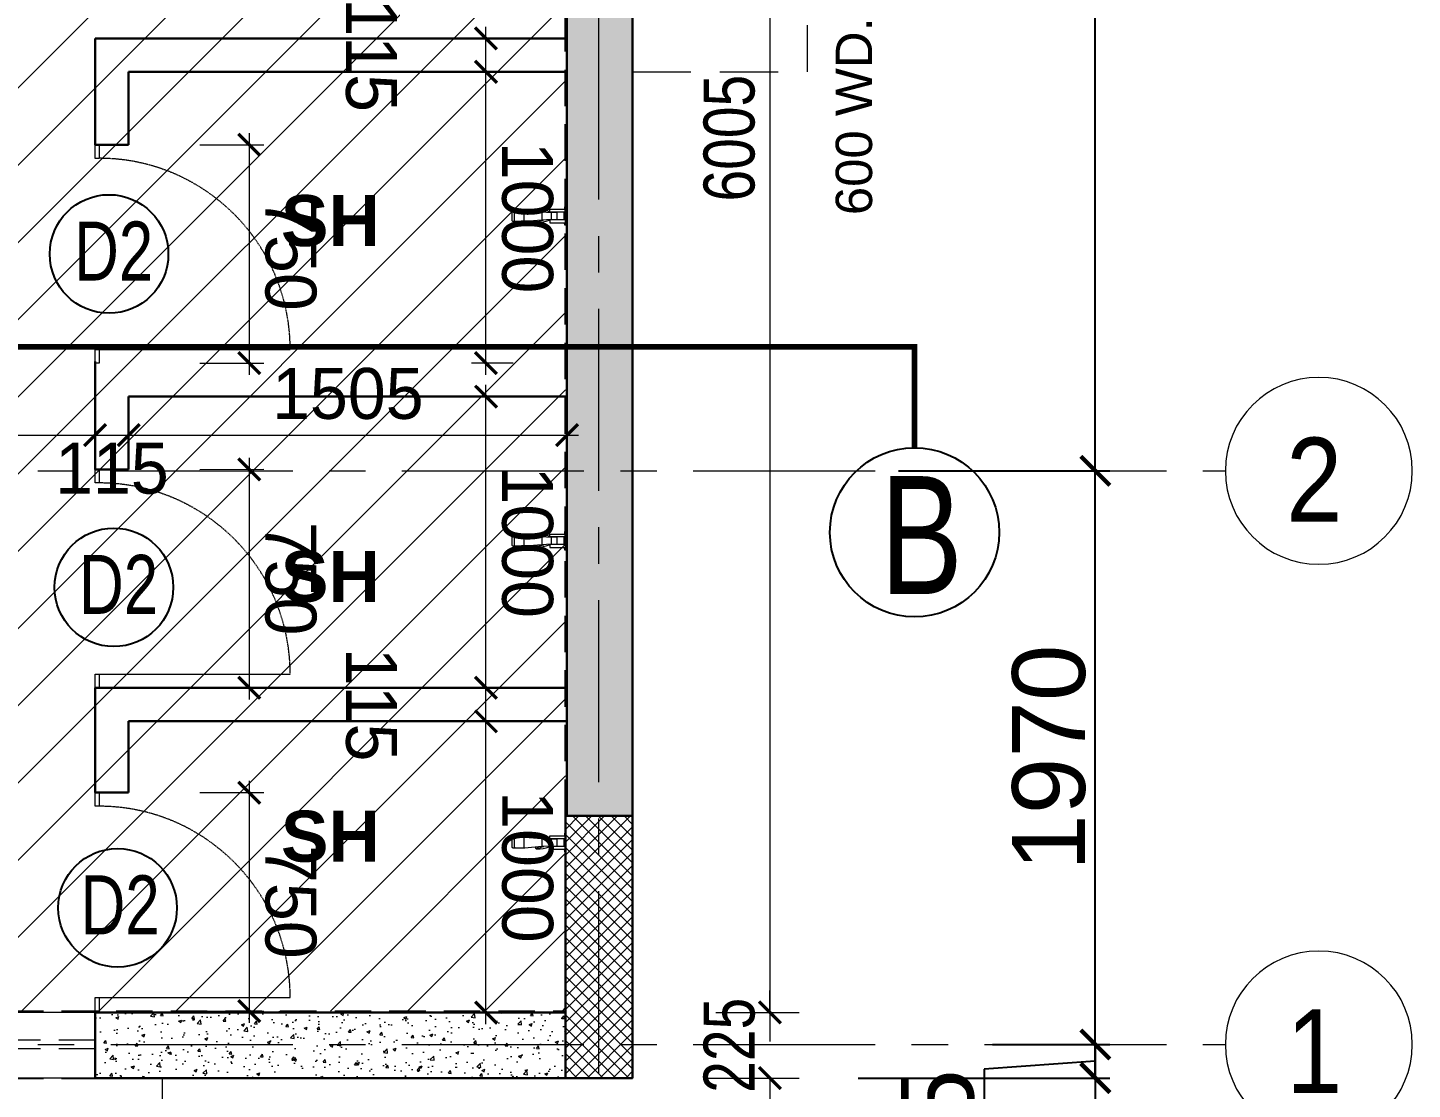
# Model space of a CAD drawing. Header units: millimetres. Extents: x -286480 to 108094, y -227925 to 10018.
# Drawn here: x -61816 to -57062, y -138580 to -134934 of the extents above; entities that cross this region are included whole.
import ezdxf
from ezdxf.enums import TextEntityAlignment as Align

# ---------------------------------------------------------------- set-up
doc = ezdxf.new("R2010")
doc.units = ezdxf.units.MM
doc.header["$LTSCALE"] = 100
doc.header["$MEASUREMENT"] = 0
doc.header["$PDMODE"] = 67
for name, pattern in [('CENTER', [2, 1.25, -0.25, 0.25, -0.25]), ('DASHED', [0.75, 0.5, -0.25]), ('DASHED2', [0.375, 0.25, -0.125])]:
    doc.linetypes.add(name, pattern=pattern)
doc.layers.get('0').update_dxf_attribs({"lineweight": 25})
for name, color, linetype, lineweight in [('A-ANNO-COLUMN-HATCH', 253, 'Continuous', 9), ('A-ANNO-DOOR', 40, 'Continuous', 18), ('A-ANNO-GRID', 251, 'CENTER', 9), ('A-ANNO-TEXT', 7, 'Continuous', 25), ('A-ANNO-WALL', 1, 'Continuous', 30), ('AAC BLOCK HATCH', 253, 'Continuous', 5), ('ACC BLOCK', 211, 'Continuous', 30), ('beam', 3, 'Continuous', 20), ('dim', 7, 'Continuous', 13), ('DW-NO', 7, 'Continuous', 25), ('fixtures', 171, 'Continuous', 15), ('GLASS', 150, 'Continuous', 5), ('GRID TAB', 21, 'Continuous', 5), ('projection', 200, 'DASHED', 18), ('S-COL', 4, 'Continuous', 30), ('text', 7, 'Continuous', 9)]:
    doc.layers.add(name, color=color, linetype=linetype, lineweight=lineweight)
doc.layers.add('DIM1', color=132, linetype='Continuous')
doc.layers.add('hatch', color=7, linetype='Continuous', lineweight=9, true_color=0xbababa)
doc.styles.add('ARIAL', font='arial.ttf', dxfattribs={"width": 0.8})
doc.styles.add('CENTURY-GOTHIC', font='GOTHIC.TTF', dxfattribs={"height": 175})
doc.styles.add('GOTHIC-TITLE', font='GOTHIC.TTF', dxfattribs={"width": 0.9, "height": 20})
doc.styles.add('SIZE', font='arial.ttf', dxfattribs={"width": 0.75, "height": 200})
doc.styles.get("Standard").update_dxf_attribs({"font": 'sanss___.ttf'})
doc.styles.add('Tower', font='arial.ttf', dxfattribs={"height": 250})
doc.dimstyles.new('1.125', dxfattribs={"dimtxt": 175, "dimasz": 75, "dimexe": 50, "dimexo": 50, "dimgap": 50, "dimtad": 1, "dimdec": 0, "dimrnd": 5, "dimzin": 0, "dimdsep": 46, "dimtxsty": 'CENTURY-GOTHIC', "dimblk": 'ARCHTICK', "dimcen": 5, "dimdle": 40, "dimclrd": 256, "dimclre": 8, "dimclrt": 213, "dimadec": 0, "dimazin": 0, "dimtfac": 1, "dimtdec": 0, "dimtofl": 0, "dimtmove": 2, "dimatfit": 2, "dimldrblk": 'OPEN30', "dimfxl": 80, "dimtolj": 1, "dimtzin": 0, "dimlwd": 15, "dimlwe": 9, "dimarcsym": 1})
doc.dimstyles.new('D 75', dxfattribs={"dimtxt": 175, "dimasz": 75, "dimexe": 100, "dimexo": 100, "dimgap": 50, "dimtad": 1, "dimdec": 0, "dimrnd": 5, "dimzin": 0, "dimdsep": 46, "dimtxsty": 'ARIAL', "dimblk": 'ARCHTICK', "dimcen": 0.09, "dimdle": 100, "dimclrd": 256, "dimclrt": 256, "dimadec": 0, "dimazin": 0, "dimtfac": 1, "dimtdec": 0, "dimtix": 1, "dimtofl": 0, "dimtmove": 1, "dimatfit": 3, "dimfxl": 135, "dimtolj": 1, "dimtzin": 0, "dimlwd": 9, "dimlwe": 9, "dimarcsym": 0})
doc.dimstyles.new('IIITD_WD_L @ 100', dxfattribs={"dimscale": 100, "dimtxt": 2.5, "dimasz": 1, "dimexe": 0.5, "dimexo": 0.25, "dimgap": 0.3, "dimtad": 1, "dimdec": 0, "dimrnd": 1, "dimzin": 0, "dimdsep": 46, "dimtxsty": 'Standard', "dimblk": 'ARCHTICK', "dimcen": 0.2, "dimdle": 1, "dimclrd": 8, "dimclre": 8, "dimadec": 0, "dimazin": 0, "dimtfac": 1, "dimtdec": 0, "dimtofl": 0, "dimtmove": 0, "dimatfit": 0, "dimfxl": 2, "dimtolj": 1, "dimtzin": 0, "dimlwd": -1, "dimlwe": -1, "dimarcsym": 0})
pattern_1 = [(50, (-166996.76, 168083.75), (107.589027, -9.41282), [11.25, -123.75]), (355, (-166996.76, 168083.75), (-20.8127, 112.82882), [9, -99]), (100.451444, (-166987.8, 168082.96), (86.776327, 103.416), [9.56103, -105.171317]), (46.1842, (-166996.76, 168113.75), (160.0862, -24.82789), [16.875, -185.625]), (96.635635, (-166983.42, 168111.68), (140.19929, 146.11779), [14.34155, -157.75706]), (351.184164, (-166996.76, 168113.75), (140.19929, 146.11779), [13.5, -148.5]), (21, (-166981.76, 168106.25), (89.536058, -60.392834), [11.25, -123.75]), (326, (-166981.76, 168106.25), (36.4973, 108.772507), [9, -99]), (71.451445, (-166974.3, 168101.21), (126.033357, 48.379673), [9.56103, -105.171317]), (37.5, (-166996.763, 168083.747), (1.8239783, 49.934078), [0, -97.8, 0, -100.5, 0, -99.375]), (7.5, (-166996.763, 168083.747), (39.460431, 59.161757), [0, -57.3, 0, -95.55, 0, -37.875]), (327.5, (-167030.213, 168083.747), (80.0733654, -3.383231), [0, -37.5, 0, -117, 0, -155.25]), (317.5, (-167045.21, 168083.75), (87.477925, 15.015747), [0, -48.75, 0, -77.7, 0, -110.25])]

# ---------------------------------------------------------------- blocks, each defined once
blk = doc.blocks.new('_ArchTick')
at = {"const_width": 0.15}
blk.add_lwpolyline([(-0.5, -0.5), (0.5, 0.5)], dxfattribs=at)
blk = doc.blocks.new('*D823')
at = {"layer": 'Defpoints', "color": 0, "ltscale": 0.1, "transparency": 16777216}
for p in [(-59739.1, -138540.8, -14.5), (-69689.1, -138735.7, -3), (-69689.1, -139314.3)]:
    blk.add_point(p, dxfattribs=at)
at = {"layer": 'dim', "color": 0, "lineweight": 9, "ltscale": 0.1, "transparency": 16777216}
for p, q in [((-59739.1, -138640.8), (-59739.1, -139414.3)), ((-69689.1, -138835.7), (-69689.1, -139414.3))]:
    blk.add_line(p, q, dxfattribs=at)
at = {"layer": 'dim', "lineweight": 9, "ltscale": 0.1, "transparency": 16777216}
blk.add_line((-59639.1, -139314.3), (-69789.1, -139314.3), dxfattribs=at)
at = {"layer": 'dim', "lineweight": 9, "ltscale": 0.1, "transparency": 16777216, "xscale": 75, "yscale": 75, "zscale": 75, "rotation": 180}
blk.add_blockref('_ArchTick', (-69689.1, -139314.3), dxfattribs=at)
at = {"layer": 'dim', "lineweight": 9, "ltscale": 0.1, "transparency": 16777216, "xscale": 75, "yscale": 75, "zscale": 75}
blk.add_blockref('_ArchTick', (-59739.1, -139314.3), dxfattribs=at)
at = {"layer": 'dim', "ltscale": 0.1, "transparency": 16777216, "insert": (-64714.1, -139175), "char_height": 175, "attachment_point": 5, "style": 'ARIAL'}
blk.add_mtext('\\A1;9950', dxfattribs=at)
blk = doc.blocks.new('*D826')
at = {"layer": 'Defpoints', "color": 0, "ltscale": 0.1, "transparency": 16777216}
for p in [(-59739.1, -138540.8, -8.6), (-59964.2, -138649.8, -3), (-59739.1, -138872.5)]:
    blk.add_point(p, dxfattribs=at)
at = {"layer": 'dim', "color": 0, "lineweight": 9, "ltscale": 0.1, "transparency": 16777216}
for p, q in [((-59739.1, -138640.8), (-59739.1, -138972.5)), ((-59964.2, -138749.8), (-59964.2, -138972.5))]:
    blk.add_line(p, q, dxfattribs=at)
at = {"layer": 'dim', "lineweight": 9, "ltscale": 0.1, "transparency": 16777216}
for p, q in [((-59964.2, -138872.5), (-60039.2, -138872.5)), ((-59739.1, -138872.5), (-59664.1, -138872.5))]:
    blk.add_line(p, q, dxfattribs=at)
at = {"layer": 'dim', "lineweight": 9, "ltscale": 0.1, "transparency": 16777216, "xscale": 75, "yscale": 75, "zscale": 75}
blk.add_blockref('_ArchTick', (-59964.2, -138872.5), dxfattribs=at)
at = {"layer": 'dim', "lineweight": 9, "ltscale": 0.1, "transparency": 16777216, "xscale": 75, "yscale": 75, "zscale": 75, "rotation": 180}
blk.add_blockref('_ArchTick', (-59739.1, -138872.5), dxfattribs=at)
at = {"layer": 'dim', "ltscale": 0.1, "transparency": 16777216, "insert": (-59851.7, -138733.1), "char_height": 175, "attachment_point": 5, "style": 'ARIAL'}
blk.add_mtext('\\A1;225', dxfattribs=at)
blk = doc.blocks.new('*D770')
at = {"layer": 'Defpoints', "color": 0, "ltscale": 0.1, "transparency": 16777216}
for p in [(-59510.1, -132311, 6.5), (-59553.1, -138315.8), (-59267.1, -138315.8)]:
    blk.add_point(p, dxfattribs=at)
at = {"layer": 'dim', "lineweight": 9, "ltscale": 0.1, "transparency": 16777216}
blk.add_line((-59267.1, -132211), (-59267.1, -138415.8), dxfattribs=at)
at = {"layer": 'dim', "color": 0, "lineweight": 9, "ltscale": 0.1, "transparency": 16777216}
for p, q in [((-59410.1, -132311), (-59167.1, -132311)), ((-59453.1, -138315.8), (-59167.1, -138315.8))]:
    blk.add_line(p, q, dxfattribs=at)
at = {"layer": 'dim', "lineweight": 9, "ltscale": 0.1, "transparency": 16777216, "xscale": 75, "yscale": 75, "zscale": 75}
for p, rotation in [((-59267.1, -132311), 90), ((-59267.1, -138315.8), 270)]:
    blk.add_blockref('_ArchTick', p, dxfattribs=dict(at, rotation=rotation))
at = {"layer": 'dim', "ltscale": 0.1, "transparency": 16777216, "insert": (-59406.4, -135313.4), "char_height": 175, "attachment_point": 5, "rotation": 90, "style": 'ARIAL'}
blk.add_mtext('\\A1;6005', dxfattribs=at)
blk = doc.blocks.new('*D771')
at = {"layer": 'Defpoints', "color": 0, "ltscale": 0.1, "transparency": 16777216}
for p in [(-59553.1, -138315.8), (-59580.3, -138540.8, -1.9), (-59267.1, -138540.8)]:
    blk.add_point(p, dxfattribs=at)
at = {"layer": 'dim', "lineweight": 9, "ltscale": 0.1, "transparency": 16777216}
for p, q in [((-59267.1, -138315.8), (-59267.1, -138240.8)), ((-59267.1, -138540.8), (-59267.1, -138615.8))]:
    blk.add_line(p, q, dxfattribs=at)
at = {"layer": 'dim', "color": 0, "lineweight": 9, "ltscale": 0.1, "transparency": 16777216}
for p, q in [((-59453.1, -138315.8), (-59167.1, -138315.8)), ((-59480.3, -138540.8), (-59167.1, -138540.8))]:
    blk.add_line(p, q, dxfattribs=at)
at = {"layer": 'dim', "lineweight": 9, "ltscale": 0.1, "transparency": 16777216, "xscale": 75, "yscale": 75, "zscale": 75}
for p, rotation in [((-59267.1, -138315.8), 270), ((-59267.1, -138540.8), 90)]:
    blk.add_blockref('_ArchTick', p, dxfattribs=dict(at, rotation=rotation))
at = {"layer": 'dim', "ltscale": 0.1, "transparency": 16777216, "insert": (-59406.4, -138428.3), "char_height": 175, "attachment_point": 5, "rotation": 90, "style": 'ARIAL'}
blk.add_mtext('\\A1;225', dxfattribs=at)
blk = doc.blocks.new('*D778')
at = {"layer": 'Defpoints', "color": 0, "ltscale": 0.1, "transparency": 16777216}
for p in [(-59964.1, -138540.8, 9.8), (-64699.1, -138649.8, 6.9), (-59964.1, -138872.5)]:
    blk.add_point(p, dxfattribs=at)
at = {"layer": 'dim', "color": 0, "lineweight": 9, "ltscale": 0.1, "transparency": 16777216}
for p, q in [((-59964.1, -138640.8), (-59964.1, -138972.5)), ((-64699.1, -138749.8), (-64699.1, -138972.5))]:
    blk.add_line(p, q, dxfattribs=at)
at = {"layer": 'dim', "lineweight": 9, "ltscale": 0.1, "transparency": 16777216}
blk.add_line((-64799.1, -138872.5), (-59864.1, -138872.5), dxfattribs=at)
at = {"layer": 'dim', "lineweight": 9, "ltscale": 0.1, "transparency": 16777216, "xscale": 75, "yscale": 75, "zscale": 75, "rotation": 180}
blk.add_blockref('_ArchTick', (-64699.1, -138872.5), dxfattribs=at)
at = {"layer": 'dim', "lineweight": 9, "ltscale": 0.1, "transparency": 16777216, "xscale": 75, "yscale": 75, "zscale": 75}
blk.add_blockref('_ArchTick', (-59964.1, -138872.5), dxfattribs=at)
at = {"layer": 'dim', "ltscale": 0.1, "transparency": 16777216, "insert": (-62331.6, -138733.1), "char_height": 175, "attachment_point": 5, "style": 'ARIAL'}
blk.add_mtext('\\A1;4735', dxfattribs=at)
blk = doc.blocks.new('GRIDTAB')
at = {"layer": 'GRID TAB', "ltscale": 0.1}
blk.add_circle((4668008.8, 8270544.3), 334.3, dxfattribs=at)
at = {"layer": 'GRID TAB', "ltscale": 0.1, "style": 'GOTHIC-TITLE', "width": 0.9}
blk.add_attdef('1', text='', height=300, dxfattribs=at).set_placement((4667992.4, 8270418.2), align=Align.CENTER)
blk = doc.blocks.new('*D789')
at = {"layer": 'Defpoints', "color": 0, "ltscale": 0.5, "transparency": 16777216}
for p in [(-58552.9, -136455.8, -0.6), (-58149.9, -136455.8), (-58527.5, -138425.8, 19.8)]:
    blk.add_point(p, dxfattribs=at)
at = {"layer": 'DIM1', "color": 8, "ltscale": 0.5, "transparency": 16777216}
for p, q in [((-58149.9, -138525.8), (-58149.9, -136355.8)), ((-58527.9, -136455.8), (-58099.9, -136455.8)), ((-58502.5, -138425.8), (-58099.9, -138425.8))]:
    blk.add_line(p, q, dxfattribs=at)
at = {"layer": 'DIM1', "color": 8, "ltscale": 0.5, "transparency": 16777216, "xscale": 100, "yscale": 100, "zscale": 100}
for p, rotation in [((-58149.9, -136455.8), 90), ((-58149.9, -138425.8), 270)]:
    blk.add_blockref('_ArchTick', p, dxfattribs=dict(at, rotation=rotation))
at = {"layer": 'DIM1', "color": 0, "ltscale": 0.5, "transparency": 16777216, "insert": (-58308.7, -137440.8), "char_height": 250, "attachment_point": 5, "rotation": 90}
blk.add_mtext('\\A1;1970', dxfattribs=at)
blk = doc.blocks.new('*D790')
at = {"layer": 'Defpoints', "color": 0, "ltscale": 0.5, "transparency": 16777216}
for p in [(-58524.7, -132195.8, 20.1), (-58149.9, -132195.8), (-58850.8, -136455.8, -0.6)]:
    blk.add_point(p, dxfattribs=at)
at = {"layer": 'DIM1', "color": 8, "ltscale": 0.5, "transparency": 16777216}
for p, q in [((-58149.9, -136555.8), (-58149.9, -132095.8)), ((-58499.7, -132195.8), (-58099.9, -132195.8)), ((-58825.8, -136455.8), (-58099.9, -136455.8))]:
    blk.add_line(p, q, dxfattribs=at)
at = {"layer": 'DIM1', "color": 8, "ltscale": 0.5, "transparency": 16777216, "xscale": 100, "yscale": 100, "zscale": 100}
for p, rotation in [((-58149.9, -132195.8), 90), ((-58149.9, -136455.8), 270)]:
    blk.add_blockref('_ArchTick', p, dxfattribs=dict(at, rotation=rotation))
at = {"layer": 'DIM1', "color": 0, "ltscale": 0.5, "transparency": 16777216, "insert": (-58308.9, -134325.8), "char_height": 250, "attachment_point": 5, "rotation": 90}
blk.add_mtext('\\A1;4260', dxfattribs=at)
blk = doc.blocks.new('*D737')
at = {"layer": 'Defpoints', "color": 0, "ltscale": 0.1, "transparency": 16777216}
for p in [(-61584.1, -136333.1), (-63084.1, -136390.9), (-61584.1, -136390.9)]:
    blk.add_point(p, dxfattribs=at)
at = {"layer": 'dim', "color": 8, "lineweight": 9, "ltscale": 0.1, "transparency": 16777216}
for p, q in [((-63084.1, -136340.9), (-63084.1, -136283.1)), ((-61584.1, -136340.9), (-61584.1, -136283.1))]:
    blk.add_line(p, q, dxfattribs=at)
at = {"layer": 'dim', "lineweight": 15, "ltscale": 0.1, "transparency": 16777216}
blk.add_line((-63124.1, -136333.1), (-61544.1, -136333.1), dxfattribs=at)
at = {"layer": 'dim', "lineweight": 15, "ltscale": 0.1, "transparency": 16777216, "xscale": 75, "yscale": 75, "zscale": 75, "rotation": 180}
blk.add_blockref('_ArchTick', (-63084.1, -136333.1), dxfattribs=at)
at = {"layer": 'dim', "lineweight": 15, "ltscale": 0.1, "transparency": 16777216, "xscale": 75, "yscale": 75, "zscale": 75}
blk.add_blockref('_ArchTick', (-61584.1, -136333.1), dxfattribs=at)
at = {"layer": 'dim', "color": 213, "ltscale": 0.1, "transparency": 16777216, "insert": (-62334.1, -136191.2), "char_height": 175, "attachment_point": 5, "style": 'CENTURY-GOTHIC'}
blk.add_mtext('\\A1;1500', dxfattribs=at)
blk = doc.blocks.new('_Open30')
at = {"color": 0, "linetype": 'ByBlock', "lineweight": -2}
for p, q in [((-1, 0.268), (0, 0)), ((0, 0), (-1, -0.268)), ((0, 0), (-1, 0))]:
    blk.add_line(p, q, dxfattribs=at)
blk = doc.blocks.new('ERE')
at = {"linetype": 'Continuous'}
for p, q in [((130107.8, -25054.5, 6.1), (129451.5, -25054.5, 6.1)), ((130107.8, -25007.6, 6.1), (130121.2, -25007.6, 6.1)), ((130107.8, -25757.6, 6.1), (130121.2, -25757.6, 6.1))]:
    blk.add_line(p, q, dxfattribs=at)
at = {"linetype": 'DASHED2', "ltscale": 0.1}
blk.add_arc((130107.8, -25054.5, 6.1), 656.3, 180, 270, dxfattribs=at)
at = {"linetype": 'Continuous'}
for points in [[(130121.2, -25007.6, 6.1), (130121.2, -25054.5, 6.1), (130107.8, -25054.5, 6.1), (130107.8, -25007.6, 6.1)], [(130121.2, -25710.7, 6.1), (130121.2, -25757.6, 6.1), (130107.8, -25757.6, 6.1), (130107.8, -25710.7, 6.1)]]:
    blk.add_3dface(points, dxfattribs=at)
blk = doc.blocks.new('*D739')
at = {"layer": 'Defpoints', "color": 0, "ltscale": 0.1, "transparency": 16777216}
for p in [(-59964.1, -136333.1), (-61469.1, -136390.9, -8.1), (-59964.1, -136456.1, -21.6)]:
    blk.add_point(p, dxfattribs=at)
at = {"layer": 'dim', "color": 8, "lineweight": 9, "ltscale": 0.1, "transparency": 16777216}
for p, q in [((-61469.1, -136340.9), (-61469.1, -136283.1)), ((-59964.1, -136406.1), (-59964.1, -136283.1))]:
    blk.add_line(p, q, dxfattribs=at)
at = {"layer": 'dim', "lineweight": 15, "ltscale": 0.1, "transparency": 16777216}
blk.add_line((-61509.1, -136333.1), (-59924.1, -136333.1), dxfattribs=at)
at = {"layer": 'dim', "lineweight": 15, "ltscale": 0.1, "transparency": 16777216, "xscale": 75, "yscale": 75, "zscale": 75, "rotation": 180}
blk.add_blockref('_ArchTick', (-61469.1, -136333.1), dxfattribs=at)
at = {"layer": 'dim', "lineweight": 15, "ltscale": 0.1, "transparency": 16777216, "xscale": 75, "yscale": 75, "zscale": 75}
blk.add_blockref('_ArchTick', (-59964.1, -136333.1), dxfattribs=at)
at = {"layer": 'dim', "color": 213, "ltscale": 0.1, "transparency": 16777216, "insert": (-60716.6, -136191.2), "char_height": 175, "attachment_point": 5, "style": 'CENTURY-GOTHIC'}
blk.add_mtext('\\A1;1505', dxfattribs=at)
blk = doc.blocks.new('*D741')
at = {"layer": 'Defpoints', "color": 0, "ltscale": 0.1, "transparency": 16777216}
for p in [(-60242.1, -137315.9), (-60099.3, -137315.9), (-60099.2, -138315.9)]:
    blk.add_point(p, dxfattribs=at)
at = {"layer": 'dim', "lineweight": 15, "ltscale": 0.1, "transparency": 16777216}
blk.add_line((-60242.1, -138355.9), (-60242.1, -137275.9), dxfattribs=at)
at = {"layer": 'dim', "color": 8, "lineweight": 9, "ltscale": 0.1, "transparency": 16777216}
for p, q in [((-60149.3, -137315.9), (-60292.1, -137315.9)), ((-60149.2, -138315.9), (-60292.1, -138315.9))]:
    blk.add_line(p, q, dxfattribs=at)
at = {"layer": 'dim', "lineweight": 15, "ltscale": 0.1, "transparency": 16777216, "xscale": 75, "yscale": 75, "zscale": 75}
for p, rotation in [((-60242.1, -137315.9), 90.0032193205697), ((-60242.1, -138315.9), 270.0032193205697)]:
    blk.add_blockref('_ArchTick', p, dxfattribs=dict(at, rotation=rotation))
at = {"layer": 'dim', "color": 213, "ltscale": 0.1, "transparency": 16777216, "insert": (-60100.2, -137815.9), "char_height": 175, "attachment_point": 5, "rotation": 270.0032, "style": 'CENTURY-GOTHIC'}
blk.add_mtext('\\A1;1000', dxfattribs=at)
blk = doc.blocks.new('*D742')
at = {"layer": 'Defpoints', "color": 0, "ltscale": 0.1, "transparency": 16777216}
for p in [(-60242.1, -137200.9), (-60099.1, -137200.9), (-60099.3, -137315.9)]:
    blk.add_point(p, dxfattribs=at)
at = {"layer": 'dim', "color": 8, "lineweight": 9, "ltscale": 0.1, "transparency": 16777216}
for p, q in [((-60149.1, -137200.9), (-60292.1, -137200.9)), ((-60149.3, -137315.9), (-60292.1, -137315.9))]:
    blk.add_line(p, q, dxfattribs=at)
at = {"layer": 'dim', "lineweight": 15, "ltscale": 0.1, "transparency": 16777216}
blk.add_line((-60242.1, -137355.9), (-60242.1, -137160.9), dxfattribs=at)
at = {"layer": 'dim', "lineweight": 15, "ltscale": 0.1, "transparency": 16777216, "xscale": 75, "yscale": 75, "zscale": 75}
for p, rotation in [((-60242.1, -137200.9), 90.0032031069259), ((-60242.1, -137315.9), 270.0032031069259)]:
    blk.add_blockref('_ArchTick', p, dxfattribs=dict(at, rotation=rotation))
at = {"layer": 'dim', "color": 213, "ltscale": 0.1, "transparency": 16777216, "insert": (-60636.2, -137258.4), "char_height": 175, "attachment_point": 5, "rotation": 270.0032, "style": 'CENTURY-GOTHIC'}
blk.add_mtext('\\A1;115', dxfattribs=at)
blk = doc.blocks.new('*D743')
at = {"layer": 'Defpoints', "color": 0, "ltscale": 0.1, "transparency": 16777216}
for p in [(-60242.2, -136200.9), (-60099.1, -136200.9), (-60099.1, -137200.9)]:
    blk.add_point(p, dxfattribs=at)
at = {"layer": 'dim', "color": 8, "lineweight": 9, "ltscale": 0.1, "transparency": 16777216}
for p, q in [((-60149.1, -136200.9), (-60292.2, -136200.9)), ((-60149.1, -137200.9), (-60292.1, -137200.9))]:
    blk.add_line(p, q, dxfattribs=at)
at = {"layer": 'dim', "lineweight": 15, "ltscale": 0.1, "transparency": 16777216}
blk.add_line((-60242.1, -137240.9), (-60242.2, -136160.9), dxfattribs=at)
at = {"layer": 'dim', "lineweight": 15, "ltscale": 0.1, "transparency": 16777216, "xscale": 75, "yscale": 75, "zscale": 75}
for p, rotation in [((-60242.2, -136200.9), 90.0032031069259), ((-60242.1, -137200.9), 270.0032031069259)]:
    blk.add_blockref('_ArchTick', p, dxfattribs=dict(at, rotation=rotation))
at = {"layer": 'dim', "color": 213, "ltscale": 0.1, "transparency": 16777216, "insert": (-60100.3, -136700.9), "char_height": 175, "attachment_point": 5, "rotation": 270.0032, "style": 'CENTURY-GOTHIC'}
blk.add_mtext('\\A1;1000', dxfattribs=at)
blk = doc.blocks.new('*D744')
at = {"layer": 'Defpoints', "color": 0, "ltscale": 0.1, "transparency": 16777216}
for p in [(-60242.3, -135085.9), (-60099.1, -135085.9), (-60099.1, -136085.9)]:
    blk.add_point(p, dxfattribs=at)
at = {"layer": 'dim', "lineweight": 15, "ltscale": 0.1, "transparency": 16777216}
blk.add_line((-60242.2, -136125.9), (-60242.3, -135045.9), dxfattribs=at)
at = {"layer": 'dim', "color": 8, "lineweight": 9, "ltscale": 0.1, "transparency": 16777216}
for p, q in [((-60149.1, -135085.9), (-60292.3, -135085.9)), ((-60149.1, -136085.9), (-60292.2, -136085.9))]:
    blk.add_line(p, q, dxfattribs=at)
at = {"layer": 'dim', "lineweight": 15, "ltscale": 0.1, "transparency": 16777216, "xscale": 75, "yscale": 75, "zscale": 75}
for p, rotation in [((-60242.3, -135085.9), 90.0032031069259), ((-60242.2, -136085.9), 270.0032031069259)]:
    blk.add_blockref('_ArchTick', p, dxfattribs=dict(at, rotation=rotation))
at = {"layer": 'dim', "color": 213, "ltscale": 0.1, "transparency": 16777216, "insert": (-60100.3, -135585.9), "char_height": 175, "attachment_point": 5, "rotation": 270.0032, "style": 'CENTURY-GOTHIC'}
blk.add_mtext('\\A1;1000', dxfattribs=at)
blk = doc.blocks.new('*D745')
at = {"layer": 'Defpoints', "color": 0, "ltscale": 0.1, "transparency": 16777216}
for p in [(-60242.3, -134970.9), (-60099.1, -134970.9), (-60099.1, -135085.9)]:
    blk.add_point(p, dxfattribs=at)
at = {"layer": 'dim', "color": 8, "lineweight": 9, "ltscale": 0.1, "transparency": 16777216}
for p, q in [((-60149.1, -134970.9), (-60292.3, -134970.9)), ((-60149.1, -135085.9), (-60292.3, -135085.9))]:
    blk.add_line(p, q, dxfattribs=at)
at = {"layer": 'dim', "lineweight": 15, "ltscale": 0.1, "transparency": 16777216}
blk.add_line((-60242.3, -135125.9), (-60242.3, -134930.9), dxfattribs=at)
at = {"layer": 'dim', "lineweight": 15, "ltscale": 0.1, "transparency": 16777216, "xscale": 75, "yscale": 75, "zscale": 75}
for p, rotation in [((-60242.3, -134970.9), 90.0032031069259), ((-60242.3, -135085.9), 270.0032031069259)]:
    blk.add_blockref('_ArchTick', p, dxfattribs=dict(at, rotation=rotation))
at = {"layer": 'dim', "color": 213, "ltscale": 0.1, "transparency": 16777216, "insert": (-60636.4, -135028.4), "char_height": 175, "attachment_point": 5, "rotation": 270.0032, "style": 'CENTURY-GOTHIC'}
blk.add_mtext('\\A1;115', dxfattribs=at)
blk = doc.blocks.new('-shower1')
for p, q in [((80.7, -14), (80.7, 14)), ((141.7, 19), (141.7, -19))]:
    blk.add_line(p, q)
for points in [[(-0.3, 13), (53.7, 13), (53.7, 23), (-0.3, 23)], [(-0.3, -13), (53.7, -13), (53.7, -23), (-0.3, -23)]]:
    blk.add_lwpolyline(points, close=True)
for points in [[(0, 23), (0, 31.9), (1.7, 31.9), (3.1, 23)], [(0, 13), (0, -13)], [(1.7, 23), (1.7, 31.9)], [(1.7, 13), (1.7, -13)], [(4.6, 13), (4.6, -13)], [(48.7, 12), (27.7, 12), (27.7, -12), (48.7, -12)], [(97.6, 18.4), (99.8, 22.4)], [(0, -23), (0, -31.9), (1.7, -31.9), (3.1, -23)], [(1.7, -23), (1.7, -31.9)], [(97.6, -18.4), (99.8, -22.4)]]:
    blk.add_lwpolyline(points)
blk.add_lwpolyline([(178.7, -19), (171.7, -19), (138.7, -19), (80.7, -14), (48.7, -12), (48.7, 12), (80.7, 14), (138.7, 19), (171.7, 19), (178.7, 19, -0.414214), (182.7, 15), (182.7, -15, -0.414214)], format="xyb", close=True)
for points in [[(53.7, 15.3, -0.007513), (57.2, 14.6, -0.799179)], [(57.2, 12.6), (57.2, 15.8, -0.081947), (96.7, 23.1, -0.285928), (101.7, 20.5), (102.8, 16)], [(57.2, 12.6), (57.2, 12.6, -0.081947)], [(97.6, 18.4, 0.046456), (73.5, 13.6, 0.308192)], [(171, 19, -0.414214), (175, 15), (175, -15, -0.414214), (171, -19)], [(53.7, -14.5, 0.007513), (57.2, -13.8, 0.799179)], [(57.2, -12.6), (57.2, -14.1, 0.081947)], [(57.2, -14.1), (57.2, -15.8, 0.081947), (96.7, -23.1, 0.285928), (101.7, -20.5), (102.8, -16)], [(97.6, -18.4, -0.046456), (73.5, -13.6, -0.308192)]]:
    blk.add_lwpolyline(points, format="xyb")
blk = doc.blocks.new('*D746')
at = {"layer": 'Defpoints', "color": 0, "ltscale": 0.1, "transparency": 16777216}
for p in [(-61469.1, -136333.1), (-61584.1, -136390.9), (-61469.1, -136409.7)]:
    blk.add_point(p, dxfattribs=at)
at = {"layer": 'dim', "color": 8, "lineweight": 9, "ltscale": 0.1, "transparency": 16777216}
for p, q in [((-61584.1, -136340.9), (-61584.1, -136283.1)), ((-61469.1, -136359.7), (-61469.1, -136283.1))]:
    blk.add_line(p, q, dxfattribs=at)
at = {"layer": 'dim', "lineweight": 15, "ltscale": 0.1, "transparency": 16777216}
blk.add_line((-61624.1, -136333.1), (-61429.1, -136333.1), dxfattribs=at)
at = {"layer": 'dim', "lineweight": 15, "ltscale": 0.1, "transparency": 16777216, "xscale": 75, "yscale": 75, "zscale": 75, "rotation": 180}
blk.add_blockref('_ArchTick', (-61584.1, -136333.1), dxfattribs=at)
at = {"layer": 'dim', "lineweight": 15, "ltscale": 0.1, "transparency": 16777216, "xscale": 75, "yscale": 75, "zscale": 75}
blk.add_blockref('_ArchTick', (-61469.1, -136333.1), dxfattribs=at)
at = {"layer": 'dim', "color": 213, "ltscale": 0.1, "transparency": 16777216, "insert": (-61526.6, -136447.8), "char_height": 175, "attachment_point": 5, "style": 'CENTURY-GOTHIC'}
blk.add_mtext('\\A1;115', dxfattribs=at)
blk = doc.blocks.new('*D748')
at = {"layer": 'Defpoints', "color": 0, "ltscale": 0.1, "transparency": 16777216}
for p in [(-61274.7, -137560.8, 12.9), (-61274.6, -138311, 12.9), (-61054.9, -138311)]:
    blk.add_point(p, dxfattribs=at)
at = {"layer": 'dim', "lineweight": 15, "ltscale": 0.1, "transparency": 16777216}
blk.add_line((-61055, -137520.8), (-61054.9, -138351), dxfattribs=at)
at = {"layer": 'dim', "color": 8, "lineweight": 9, "ltscale": 0.1, "transparency": 16777216}
for p, q in [((-61224.7, -137560.8), (-61005, -137560.8)), ((-61224.6, -138311), (-61004.9, -138311))]:
    blk.add_line(p, q, dxfattribs=at)
at = {"layer": 'dim', "lineweight": 15, "ltscale": 0.1, "transparency": 16777216, "xscale": 75, "yscale": 75, "zscale": 75}
for p, rotation in [((-61055, -137560.8), 90.00527836772117), ((-61054.9, -138311), 270.0052783677212)]:
    blk.add_blockref('_ArchTick', p, dxfattribs=dict(at, rotation=rotation))
at = {"layer": 'dim', "color": 213, "ltscale": 0.1, "transparency": 16777216, "insert": (-60913.1, -137935.9), "char_height": 175, "attachment_point": 5, "rotation": 270.0053, "style": 'CENTURY-GOTHIC'}
blk.add_mtext('\\A1;750', dxfattribs=at)
blk = doc.blocks.new('*D680')
at = {"layer": 'Defpoints', "color": 0, "ltscale": 0.1, "transparency": 16777216}
for p in [(-61274.7, -136450.7, 12.9), (-61274.6, -137200.9, 12.9), (-61054.9, -137200.8)]:
    blk.add_point(p, dxfattribs=at)
at = {"layer": 'dim', "lineweight": 15, "ltscale": 0.1, "transparency": 16777216}
blk.add_line((-61055, -136410.6), (-61054.9, -137240.8), dxfattribs=at)
at = {"layer": 'dim', "color": 8, "lineweight": 9, "ltscale": 0.1, "transparency": 16777216}
for p, q in [((-61224.7, -136450.7), (-61005, -136450.6)), ((-61224.6, -137200.9), (-61004.9, -137200.8))]:
    blk.add_line(p, q, dxfattribs=at)
at = {"layer": 'dim', "lineweight": 15, "ltscale": 0.1, "transparency": 16777216, "xscale": 75, "yscale": 75, "zscale": 75}
for p, rotation in [((-61055, -136450.6), 90.00527836772117), ((-61054.9, -137200.8), 270.0052783677212)]:
    blk.add_blockref('_ArchTick', p, dxfattribs=dict(at, rotation=rotation))
at = {"layer": 'dim', "color": 213, "ltscale": 0.1, "transparency": 16777216, "insert": (-60913.1, -136825.7), "char_height": 175, "attachment_point": 5, "rotation": 270.0053, "style": 'CENTURY-GOTHIC'}
blk.add_mtext('\\A1;750', dxfattribs=at)
blk = doc.blocks.new('*D681')
at = {"layer": 'Defpoints', "color": 0, "ltscale": 0.1, "transparency": 16777216}
for p in [(-61274.7, -135335.9, 12.9), (-61274.6, -136086, 12.9), (-61054.9, -136086)]:
    blk.add_point(p, dxfattribs=at)
at = {"layer": 'dim', "lineweight": 15, "ltscale": 0.1, "transparency": 16777216}
blk.add_line((-61055, -135295.8), (-61054.9, -136126), dxfattribs=at)
at = {"layer": 'dim', "color": 8, "lineweight": 9, "ltscale": 0.1, "transparency": 16777216}
for p, q in [((-61224.7, -135335.9), (-61005, -135335.8)), ((-61224.6, -136086), (-61004.9, -136086))]:
    blk.add_line(p, q, dxfattribs=at)
at = {"layer": 'dim', "lineweight": 15, "ltscale": 0.1, "transparency": 16777216, "xscale": 75, "yscale": 75, "zscale": 75}
for p, rotation in [((-61055, -135335.8), 90.00527836772117), ((-61054.9, -136086), 270.0052783677212)]:
    blk.add_blockref('_ArchTick', p, dxfattribs=dict(at, rotation=rotation))
at = {"layer": 'dim', "color": 213, "ltscale": 0.1, "transparency": 16777216, "insert": (-60913.1, -135710.9), "char_height": 175, "attachment_point": 5, "rotation": 270.0053, "style": 'CENTURY-GOTHIC'}
blk.add_mtext('\\A1;750', dxfattribs=at)
blk = doc.blocks.new('*D730')
at = {"layer": 'Defpoints', "color": 0, "ltscale": 0.5, "transparency": 16777216}
for p in [(-58527.5, -138425.8, 5.2), (-58989.3, -138540.8, 4.4), (-58149.9, -138540.8)]:
    blk.add_point(p, dxfattribs=at)
at = {"layer": 'DIM1', "color": 8, "ltscale": 0.5, "transparency": 16777216}
for p, q in [((-58149.9, -138425.8), (-58149.9, -138325.8)), ((-58502.5, -138425.8), (-58099.9, -138425.8)), ((-58149.9, -138425.8), (-58149.9, -138540.8)), ((-58149.9, -138483.3), (-58532.1, -138510.8)), ((-58532.1, -138510.8), (-58532.1, -139093.4)), ((-58964.3, -138540.8), (-58099.9, -138540.8)), ((-58149.9, -138540.8), (-58149.9, -138640.8))]:
    blk.add_line(p, q, dxfattribs=at)
at = {"layer": 'DIM1', "color": 8, "ltscale": 0.5, "transparency": 16777216, "xscale": 100, "yscale": 100, "zscale": 100}
for p, rotation in [((-58149.9, -138425.8), 270), ((-58149.9, -138540.8), 90)]:
    blk.add_blockref('_ArchTick', p, dxfattribs=dict(at, rotation=rotation))
at = {"layer": 'DIM1', "color": 0, "ltscale": 0.5, "transparency": 16777216, "insert": (-58690.9, -138802.1), "char_height": 250, "attachment_point": 5, "rotation": 90}
blk.add_mtext('\\A1;115', dxfattribs=at)

msp = doc.modelspace()

# ---------------------------------------------------------------- hatches: boundary and pattern name
at = {"layer": 'A-ANNO-COLUMN-HATCH', "lineweight": 9, "ltscale": 0.1}
h = msp.add_hatch(dxfattribs=at)
h.set_pattern_fill('ANSI37', color=256, scale=250)
h.set_pattern_definition([(45, (-189356.584, -163836.843), (-22.097087, 22.097087), []), (135, (-189356.584, -163836.843), (-22.097087, -22.097087), [])])
h.paths.add_polyline_path([(-59739.1, -137640.9), (-59739.1, -138540.9), (-59969.1, -138540.9), (-59969.1, -137640.9)])
at = {"layer": 'AAC BLOCK HATCH'}
h = msp.add_hatch(dxfattribs=at)
h.set_pattern_fill('AR-CONC', color=256, scale=15, style=0)
h.set_pattern_definition(pattern_1)
h.paths.add_polyline_path([(-59964.1, -134855.8), (-59739.1, -134855.8), (-59739.1, -137640.9), (-59964.1, -137640.9)])
h.paths.add_polyline_path([(-59964.1, -132980.8), (-59739.1, -132980.8), (-59739.1, -133055.8), (-59964.1, -133055.8)])
h = msp.add_hatch(dxfattribs=at)
h.set_pattern_fill('AR-CONC', color=256, scale=15, style=0)
h.set_pattern_definition(pattern_1)
h.paths.add_polyline_path([(-61584.1, -138540.9), (-61584.1, -138310.9), (-59969.1, -138310.9), (-59969.1, -138540.9)])
at = {"layer": 'hatch', "lineweight": 5, "ltscale": 0.1}
h = msp.add_hatch(dxfattribs=at)
h.set_pattern_fill('ANSI31', color=256, scale=1500)
h.set_pattern_definition([(45, (7025.7, 107947.28), (-132.58252, 132.58252), [])])
h.paths.add_polyline_path([(-59969.1, -138310.8), (-64697.5, -138310.9), (-64700.7, -134210.8), (-65932.2, -134212.9), (-65932.2, -132310.9), (-59969.1, -132310.8)])

# ---------------------------------------------------------------- linework, layer by layer
at = {"color": 12, "ltscale": 0.5, "true_color": 0xe00000, "const_width": 20, "elevation": -0.1}
msp.add_lwpolyline([(-83524, -133594.7), (-83524, -133317.1), (-65900.6, -133317.1), (-65900.6, -136030), (-58770.6, -136030), (-58770.6, -136377.6)], dxfattribs=at)
at = {"color": 12, "ltscale": 0.5, "true_color": 0xe00000}
msp.add_circle((-58770.6, -136667, -0.1), 290.5, dxfattribs=at)
at = {"layer": 'A-ANNO-GRID', "color": 54, "ltscale": 5}
for p, q in [((-59854.1, -140524.6, -21.2), (-59854.1, -124278.4, -21.2)), ((-83530.6, -136455.8, -0.7), (-57703.4, -136455.8, -0.7)), ((-83530.6, -138425.8, 19.8), (-57703.4, -138425.8, 19.8))]:
    msp.add_line(p, q, dxfattribs=at)
at = {"layer": 'A-ANNO-WALL', "ltscale": 0.1}
for p, q in [((-59964.1, -134970.9, 12.8), (-61584.1, -134970.9, 12.8)), ((-61584.1, -134970.9, 12.8), (-61584.1, -135335.9, 12.8)), ((-59964.1, -135085.9, 12.8), (-61469.1, -135085.9, 12.8)), ((-61469.1, -135085.9, 12.8), (-61469.1, -135335.9, 12.8)), ((-61469.1, -135335.9, 12.8), (-61584.1, -135335.9, 12.8)), ((-61584.1, -136080.8, 12.8), (-61584.1, -136450.7, 12.8)), ((-59964.1, -136200.9, 12.8), (-61469.1, -136200.9, 12.8)), ((-61469.1, -136200.9, 12.8), (-61469.1, -136450.7, 12.8)), ((-61469.1, -136450.7, 12.8), (-61584.1, -136450.7, 12.8)), ((-61584.1, -137200.9, 12.8), (-61584.1, -137560.8, 12.8)), ((-59964.1, -137200.9, 12.8), (-61584.1, -137200.9, 12.8)), ((-61469.1, -137315.9, 12.8), (-61469.1, -137560.8, 12.8)), ((-59964.1, -137315.9, 12.8), (-61469.1, -137315.9, 12.8)), ((-61469.1, -137560.8, 12.8), (-61584.1, -137560.8, 12.8))]:
    msp.add_line(p, q, dxfattribs=at)
at = {"layer": 'ACC BLOCK', "ltscale": 0.5}
for p, q in [((-59964.1, -137640.9, 12.8), (-59964.1, -134855.8, 12.8)), ((-59739.1, -137640.9, 12.8), (-59739.1, -134855.8, 11.2)), ((-61584.1, -138316, 12.8), (-59969.1, -138315.9, 12.8)), ((-61584.1, -138540.9, 12.8), (-59969.1, -138540.9, 12.8))]:
    msp.add_line(p, q, dxfattribs=at)
at = {"layer": 'ACC BLOCK', "ltscale": 0.5, "extrusion": (0.059341, -0.000177257, 0.998238)}
msp.add_line((-61584.1, -138316, 12.8), (-61584.1, -138540.9, 12.8), dxfattribs=at)
at = {"layer": 'beam', "linetype": 'DASHED2', "lineweight": -2, "ltscale": 5}
for p, q in [((-59739.1, -137640.8, 19), (-59739.1, -132980.9, 12.8)), ((-59969.1, -137640.8, 11), (-59969.1, -134440.5, 12.2)), ((-64699.1, -138310.9, 12.8), (-59969.1, -138310.9, 12.8)), ((-64699.1, -138540.9, 26.2), (-59969.1, -138540.9, 12.8))]:
    msp.add_line(p, q, dxfattribs=at)
at = {"layer": 'DW-NO', "color": 51}
for centre in [(-61536.4, -135711.1, 27), (-61519.6, -136855.8, 27), (-61506.9, -137956.3, 81.9)]:
    msp.add_circle(centre, 203.6, dxfattribs=at)
at = {"layer": 'GLASS', "ltscale": 0.1, "extrusion": (0.059341, -0.000177257, 0.998238)}
for p, q in [((-61584.1, -138315.8, 14.5), (-63084, -138315.8, -187.4)), ((-61584.1, -138540.8, 12.8), (-63084, -138540.8, -187.4))]:
    msp.add_line(p, q, dxfattribs=at)
at = {"layer": 'GLASS', "linetype": 'DASHED2', "ltscale": 5, "extrusion": (0.059341, -0.000177257, 0.998238)}
for p, q in [((-61583.9, -138410.8, -293.6), (-63084, -138410.8, -187.5)), ((-61583.9, -138440.8, -293.6), (-63084, -138440.8, -187.5))]:
    msp.add_line(p, q, dxfattribs=at)
at = {"layer": 'projection', "color": 21, "ltscale": 4}
for p, q in [((-59139.1, -132825.8, 26.3), (-59139.1, -135085.8, 26.3)), ((-59739.1, -135085.8, 11.2), (-59139.1, -135085.8, 11.2)), ((-61354.1, -138540.9, 12.8), (-61354.1, -139140.9, 12.8))]:
    msp.add_line(p, q, dxfattribs=at)
at = {"layer": 'S-COL', "ltscale": 0.1, "elevation": 12.8}
msp.add_lwpolyline([(-59739.1, -137640.9), (-59739.1, -138540.9), (-59969.1, -138540.9), (-59969.1, -137640.9)], close=True, dxfattribs=at)

# ---------------------------------------------------------------- block references
at = {"layer": 'A-ANNO-DOOR', "rotation": 180}
for p in [(68537.1, -161093.4, 6.7), (68537.1, -162208.2, 6.7), (68537.1, -163318.4, 6.7)]:
    msp.add_blockref('ERE', p, dxfattribs=at)
at = {"layer": 'fixtures', "rotation": 180}
for p in [(-59969.6, -135580.8, 12.8), (-59969.6, -136695.8, 12.8), (-59969.6, -137732.2, 10.5)]:
    msp.add_blockref('-shower1', p, dxfattribs=at)
at = {"layer": 'GRID TAB', "color": 1}
ref = msp.add_blockref('GRIDTAB', (-4538670.9, 7803266.7, -6.8), dxfattribs=dict(at, xscale=-0.9600000000000005, yscale=0.9600000000000005, zscale=0.9600000000000005, rotation=180))
ref.add_attrib('1', '2', dxfattribs={"ltscale": 0.1, "height": 288, "rotation": 360, "style": 'GOTHIC-TITLE', "width": 0.9}).set_placement((-57398.3, -136630, -6.8), align=Align.CENTER)
ref = msp.add_blockref('GRIDTAB', (-4538670.9, 7801296.7, 4.7), dxfattribs=dict(at, xscale=-0.9600000000000005, yscale=0.9600000000000005, zscale=0.9600000000000005, rotation=180))
ref.add_attrib('1', '1', dxfattribs={"ltscale": 0.1, "height": 288, "rotation": 360, "style": 'GOTHIC-TITLE', "width": 0.9}).set_placement((-57398.3, -138592.7, 4.7), align=Align.CENTER)

# ---------------------------------------------------------------- texts
at = {"layer": 'A-ANNO-TEXT', "char_height": 150, "width": 2908.602, "attachment_point": 5, "style": 'Tower'}
for insert in [(-60776.2, -135597.7, -8.7), (-60776.2, -136819.5, -20.2), (-60776.2, -137711.7, -20.2)]:
    msp.add_mtext('{\\fArial|b1|i0|c0|p34;\\H1.1667x;SH}', dxfattribs=dict(at, insert=insert))
at = {"layer": 'DW-NO', "color": 51, "style": 'SIZE', "width": 0.75}
for s, height, p in [('D2', 202.67, (-61656.1, -135802.3, 20.9)), ('B', 405.3, (-58888.3, -136879, -0.1)), ('D2', 202.67, (-61639.3, -136947, 20.9)), ('D2', 202.67, (-61633.9, -138047.5, 81.9))]:
    msp.add_text(s, height=height, dxfattribs=at).set_placement(p)
at = {"layer": 'text', "color": 40}
msp.add_text('600 WD.SUNSHADE', height=125, rotation=90, dxfattribs=at).set_placement((-58916.3, -135577.7, 39.2))

# ---------------------------------------------------------------- dimensions: what is measured, and where the dimension line sits
at = {"layer": 'dim', "ltscale": 0.1}
for base, p1, p2, angle, dimstyle, picture, middle in [((-59267.1, -138315.8, 19), (-59510.1, -132311, 25.4), (-59553.1, -138315.8, 19), 90, 'D 75', '*D770', (-59406.4, -135313.4, 19)), ((-60242.3, -134970.9, 12.8), (-60099.1, -135085.9, 12.8), (-60099.1, -134970.9, 12.8), 270.0032, '1.125', '*D745', (-60636.4, -135028.4, 12.8)), ((-60242.3, -135085.9, 12.8), (-60099.1, -136085.9, 12.8), (-60099.1, -135085.9, 12.8), 270.0032, '1.125', '*D744', (-60100.3, -135585.9, 12.8)), ((-59964.1, -136333.1, 20.9), (-61469.1, -136390.9, 12.8), (-59964.1, -136456.1, -0.7), 180, '1.125', '*D739', (-60716.6, -136191.2, 20.9)), ((-60242.2, -136200.9, 12.8), (-60099.1, -137200.9, 12.8), (-60099.1, -136200.9, 12.8), 270.0032, '1.125', '*D743', (-60100.3, -136700.9, 12.8)), ((-60242.1, -137200.9, 12.8), (-60099.3, -137315.9, 12.8), (-60099.1, -137200.9, 12.8), 270.0032, '1.125', '*D742', (-60636.2, -137258.4, 12.8)), ((-59267.1, -138540.8, 19), (-59553.1, -138315.8, 19), (-59580.3, -138540.8, 17), 90, 'D 75', '*D771', (-59406.4, -138428.3, 19)), ((-59964.1, -138872.5, 14.5), (-64699.1, -138649.8, 21.4), (-59964.1, -138540.8, 24.4), 180, 'D 75', '*D778', (-62331.6, -138733.1, 14.5)), ((-59739.1, -138872.5, 21.5), (-59964.2, -138649.8, 18.5), (-59739.1, -138540.8, 12.8), 180, 'D 75', '*D826', (-59851.7, -138733.1, 21.5))]:
    dim = msp.add_linear_dim(base=base, p1=p1, p2=p2, angle=angle, dimstyle=dimstyle, dxfattribs=at)
    dim.commit()
    dim.dimension.update_dxf_attribs({"geometry": picture, "text_midpoint": middle})
for p1, p2, distance, picture, middle in [((-61274.7, -135335.9, 12.8), (-61274.6, -136086, 12.8), 219.6, '*D681', (-60913.1, -135710.9, -0.1)), ((-63084.1, -136390.9, 12.8), (-61584.1, -136390.9, 12.8), 57.8, '*D737', (-62334.1, -136191.2, 12.8)), ((-61274.7, -136450.7, 12.8), (-61274.6, -137200.9, 12.8), 219.6, '*D680', (-60913.1, -136825.7, -0.1)), ((-60099.2, -138315.9, 12.8), (-60099.3, -137315.9, 12.8), 142.8, '*D741', (-60100.2, -137815.9, 12.8)), ((-61274.7, -137560.8, 12.8), (-61274.6, -138311, 12.8), 219.6, '*D748', (-60913.1, -137935.9, -0.1))]:
    dim = msp.add_aligned_dim(p1=p1, p2=p2, distance=distance, dimstyle='1.125', dxfattribs=at)
    dim.commit()
    dim.dimension.update_dxf_attribs({"geometry": picture, "text_midpoint": middle})
dim = msp.add_linear_dim(base=(-61469.1, -136333.1, 12.8), p1=(-61584.1, -136390.9, 12.8), p2=(-61469.1, -136409.7, 12.8), angle=180, dimstyle='1.125', dxfattribs=at)
dim.commit()
dim.dimension.update_dxf_attribs({"geometry": '*D746', "text_midpoint": (-61526.6, -136447.8, 12.8), "dimtype": 160})
dim = msp.add_linear_dim(base=(-69689.1, -139314.3, 27.4), p1=(-59739.1, -138540.8, 12.8), p2=(-69689.1, -138735.7, 24.4), dimstyle='D 75', dxfattribs=at)
dim.commit()
dim.dimension.update_dxf_attribs({"geometry": '*D823', "text_midpoint": (-64714.1, -139175, 27.4)})
at = {"layer": 'DIM1', "ltscale": 0.5}
for base, p1, p2, picture, middle in [((-58149.9, -132195.8, -0.1), (-58850.8, -136455.8, -0.7), (-58524.7, -132195.8, 20), '*D790', (-58308.9, -134325.8, -0.1)), ((-58149.9, -136455.8, -0.1), (-58527.5, -138425.8, 19.8), (-58552.9, -136455.8, -0.7), '*D789', (-58308.7, -137440.8, -0.1))]:
    dim = msp.add_linear_dim(base=base, p1=p1, p2=p2, angle=270, dimstyle='IIITD_WD_L @ 100', dxfattribs=at)
    dim.commit()
    dim.dimension.update_dxf_attribs({"geometry": picture, "text_midpoint": middle})
dim = msp.add_linear_dim(base=(-58149.9, -138540.8, 14.5), p1=(-58527.5, -138425.8, 19.8), p2=(-58989.3, -138540.8, 19), angle=270, dimstyle='IIITD_WD_L @ 100', override={"dimtmove": 1}, dxfattribs=at)
dim.commit()
dim.dimension.update_dxf_attribs({"geometry": '*D730', "text_midpoint": (-58532.1, -138540.8, 14.5), "dimtype": 160})

doc.saveas('drawing.dxf')
